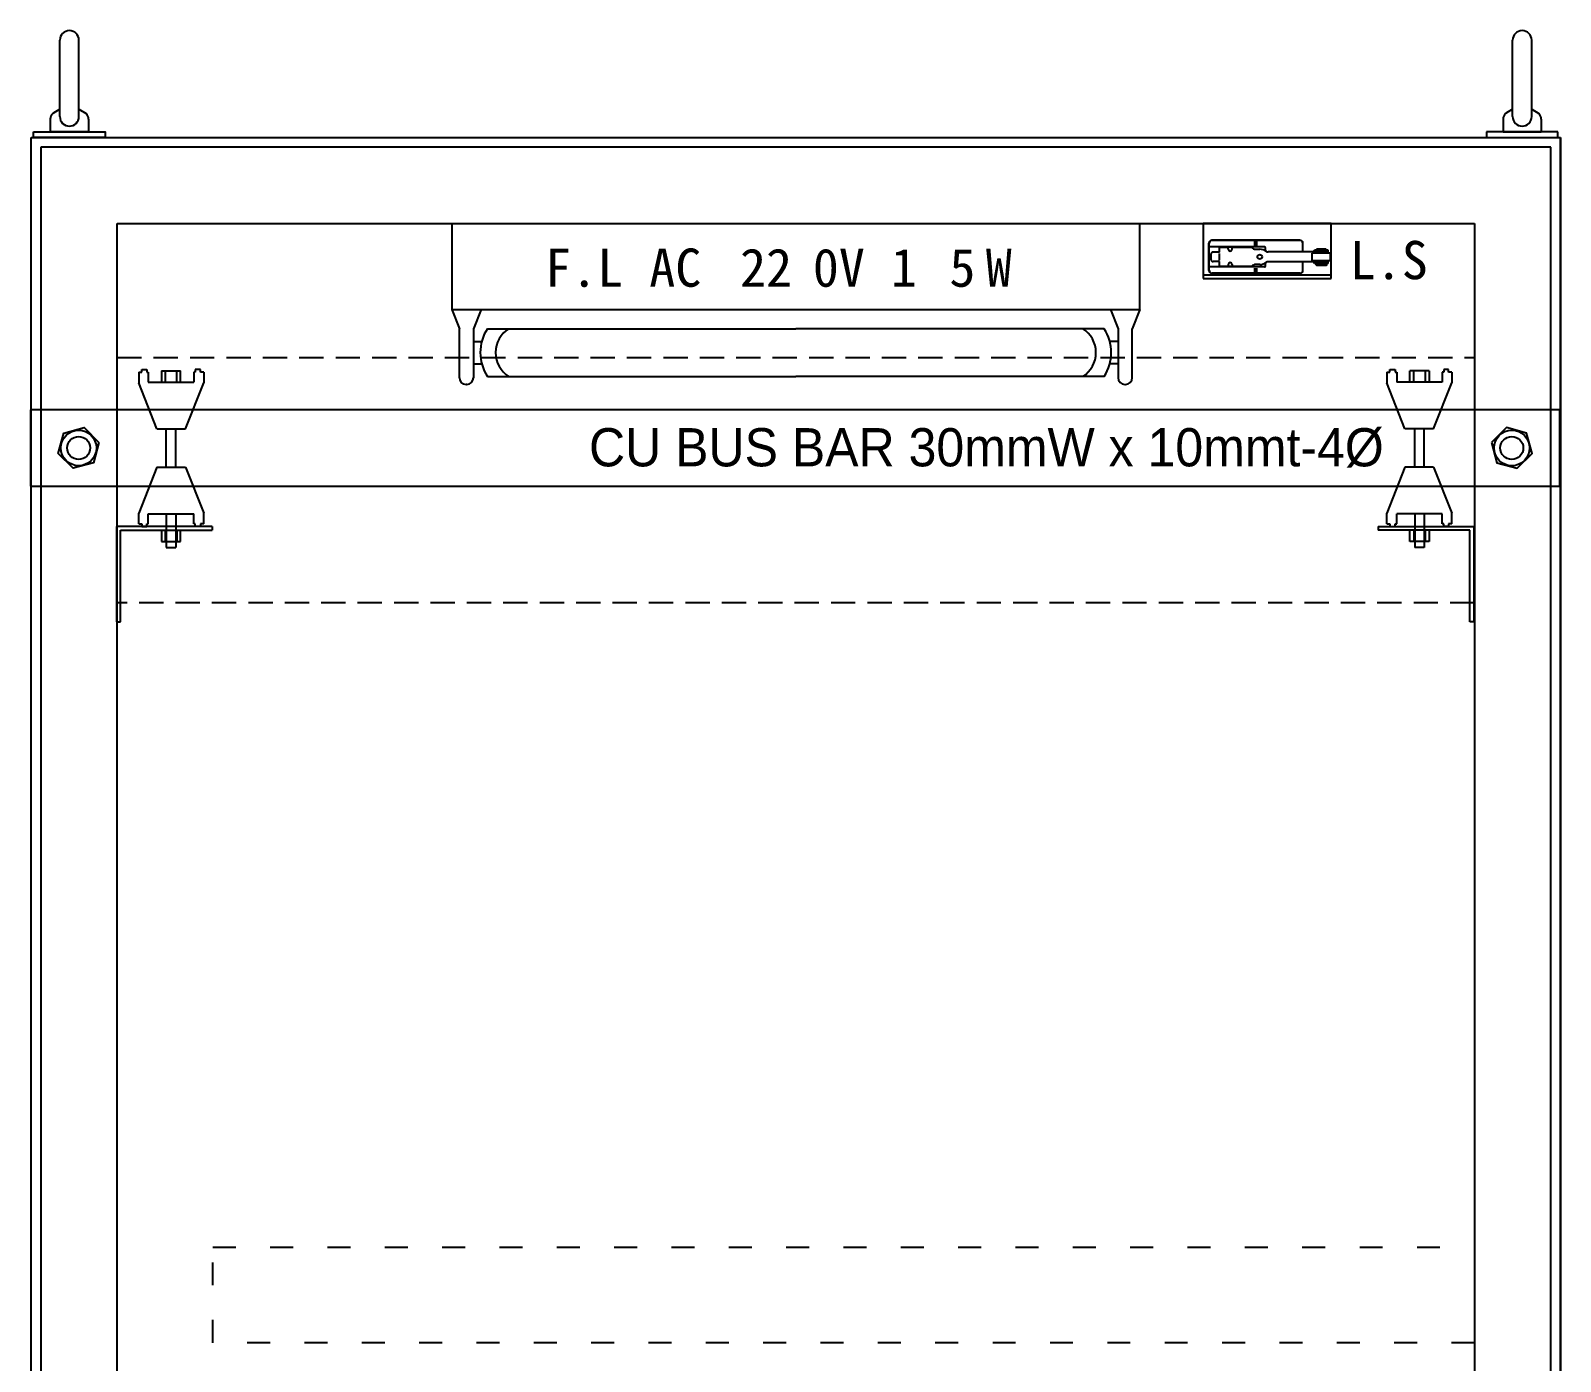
# Model space of a CAD drawing. Header units: millimetres. Extents: x 14879 to 47640, y -20740 to 344.
# Drawn here: x 43204 to 44004, y -3160 to -2464 of the extents above; entities that cross this region are included whole.
import ezdxf

# ---------------------------------------------------------------- set-up
doc = ezdxf.new("R2010")
doc.units = ezdxf.units.MM
doc.linetypes.add('ACAD_ISO03W100', pattern=[30, 12, -18])
doc.linetypes.add('DASHED', pattern=[19.05, 12.7, -6.35])
doc.styles.get("Standard").update_dxf_attribs({"font": ''})
doc.styles.get('Standard').set_extended_font_data('SimSun')

msp = doc.modelspace()

# ---------------------------------------------------------------- linework, layer by layer
for p, q in [((43219.5, -2508.55), (43219.5, -2468.55)), ((43229.5, -2508.55), (43229.5, -2468.55)), ((43979.5, -2508.55), (43979.5, -2468.55)), ((43989.5, -2508.55), (43989.5, -2468.55)), ((43219.5, -2504.57), (43215.76, -2506.99)), ((43229.5, -2504.57), (43233.24, -2506.99)), ((43979.5, -2504.57), (43975.76, -2506.99)), ((43989.5, -2504.57), (43993.24, -2506.99)), ((43214.5, -2509.9), (43214.5, -2516.47)), ((43234.5, -2509.9), (43234.5, -2516.47)), ((43974.5, -2509.9), (43974.5, -2516.47)), ((43994.5, -2509.9), (43994.5, -2516.47)), ((43204.5, -2519.49), (44004.5, -2519.49)), ((43204.5, -4519.49), (43204.5, -2519.49)), ((43204.5, -2519.49), (44004.5, -2519.49)), ((43234.5, -2516.47), (43214.5, -2516.47)), ((43234.5, -2516.47), (43214.5, -2516.47)), ((43214.5, -2516.47), (43234.5, -2516.47)), ((43214.5, -2516.47), (43234.5, -2516.47)), ((44003.21, -2516.47), (43965.78, -2516.47)), ((43965.78, -2516.47), (43965.78, -2519.49)), ((43965.78, -2519.49), (44003.21, -2519.49)), ((43974.5, -2516.47), (43994.5, -2516.47)), ((43974.5, -2516.47), (43994.5, -2516.47)), ((43994.5, -2516.47), (43974.5, -2516.47)), ((43994.5, -2516.47), (43974.5, -2516.47)), ((44003.21, -2519.49), (44003.21, -2516.47)), ((44004.5, -2519.49), (44004.5, -4474.49)), ((44004.5, -4519.49), (44004.5, -2519.49)), ((44004.5, -4519.49), (44004.5, -2519.49)), ((43999.5, -2524.49), (43209.5, -2524.49)), ((43209.5, -2524.49), (43209.5, -4514.49)), ((43999.5, -4514.49), (43999.5, -2524.49)), ((43249.5, -2564.49), (43959.5, -2564.49)), ((43249.5, -4474.49), (43249.5, -2564.49)), ((43424.5, -2564.49), (43424.5, -2609.49)), ((43424.5, -2564.49), (43784.5, -2564.49)), ((43784.5, -2609.49), (43784.5, -2564.49)), ((43884.59, -2564.49), (43817.69, -2564.49)), ((43817.69, -2564.49), (43817.69, -2593.31)), ((43884.59, -2593.31), (43884.59, -2564.49)), ((43959.5, -2564.49), (43959.5, -4474.49)), ((43817.69, -2591.31), (43884.59, -2591.31)), ((43817.69, -2593.31), (43884.59, -2593.31)), ((43424.5, -2609.49), (43784.5, -2609.49)), ((43424.5, -2609.49), (43428.51, -2619.49)), ((43439.91, -2609.49), (43435.91, -2619.49)), ((43769.08, -2609.49), (43773.09, -2619.49)), ((43784.5, -2609.49), (43780.49, -2619.49)), ((43428.51, -2645.13), (43428.51, -2619.49)), ((43435.91, -2619.49), (43435.91, -2645.13)), ((43443.2, -2619.49), (43604.5, -2619.49)), ((43765.8, -2619.49), (43604.5, -2619.49)), ((43773.09, -2619.49), (43773.09, -2645.13)), ((43780.49, -2645.13), (43780.49, -2619.49)), ((43435.91, -2626.12), (43440.23, -2626.12)), ((43773.09, -2626.12), (43768.77, -2626.12)), ((43435.91, -2637.86), (43440.23, -2637.86)), ((43773.09, -2637.86), (43768.77, -2637.86)), ((43432.41, -2648.63), (43432.01, -2648.63)), ((43443.2, -2644.49), (43604.5, -2644.49)), ((43765.8, -2644.49), (43604.5, -2644.49)), ((43776.59, -2648.63), (43776.99, -2648.63)), ((44004.5, -2661.88), (43204.2, -2661.88)), ((43204.2, -2661.88), (43204.2, -2701.88)), ((44004.2, -2701.88), (44004.2, -2661.88)), ((44004.2, -2661.88), (44004.2, -2701.88)), ((44004.2, -2661.88), (44004.2, -2701.88)), ((43204.2, -2701.88), (44004.5, -2701.88))]:
    msp.add_line(p, q)
at = {"color": 7, "linetype": 'Continuous'}
for p, q in [((43820.61, -2589.08), (43820.61, -2574.73)), ((43820.74, -2589.11), (43820.74, -2574.71)), ((43849.71, -2576.61), (43820.74, -2576.61)), ((43868.29, -2573.31), (43822.14, -2573.31)), ((43868.26, -2573.18), (43822.16, -2573.18)), ((43826.21, -2576.86), (43830.71, -2576.86)), ((43826.21, -2579.41), (43826.21, -2576.86)), ((43830.41, -2576.81), (43830.41, -2576.61)), ((43833.01, -2576.81), (43830.41, -2576.81)), ((43830.71, -2577.91), (43830.71, -2576.81)), ((43832.71, -2577.91), (43832.71, -2576.81)), ((43832.71, -2576.86), (43842.89, -2576.86)), ((43833.01, -2576.81), (43833.01, -2576.61)), ((43837.95, -2576.81), (43837.95, -2576.61)), ((43840.55, -2576.81), (43837.95, -2576.81)), ((43840.55, -2576.81), (43840.55, -2576.61)), ((43844.62, -2576.01), (43844.62, -2573.91)), ((43845.74, -2576.01), (43845.74, -2573.91)), ((43869.69, -2579.36), (43869.69, -2574.71)), ((43869.81, -2579.36), (43869.81, -2574.73)), ((43821.78, -2583.41), (43821.78, -2580.41)), ((43826.21, -2579.41), (43822.78, -2579.41)), ((43826.21, -2584.41), (43822.78, -2584.41)), ((43826.21, -2583.71), (43826.21, -2580.11)), ((43826.21, -2586.96), (43826.21, -2584.41)), ((43845.17, -2577.91), (43847.21, -2577.91)), ((43850.21, -2578.71), (43850.21, -2577.11)), ((43883.05, -2579.36), (43851.64, -2579.36)), ((43883.05, -2584.46), (43851.64, -2584.46)), ((43869.69, -2589.11), (43869.69, -2584.46)), ((43869.81, -2589.08), (43869.81, -2584.46)), ((43874.7, -2583.91), (43874.7, -2579.91)), ((43884.2, -2579.91), (43874.7, -2579.91)), ((43884.2, -2583.91), (43874.7, -2583.91)), ((43883.2, -2579.46), (43875.7, -2579.46)), ((43875.7, -2579.91), (43875.7, -2579.46)), ((43875.7, -2584.36), (43875.7, -2583.91)), ((43883.2, -2584.36), (43875.7, -2584.36)), ((43883.05, -2578.36), (43875.85, -2578.36)), ((43875.85, -2579.36), (43875.85, -2578.36)), ((43875.85, -2585.46), (43875.85, -2584.46)), ((43881.95, -2577.86), (43876.95, -2577.86)), ((43876.95, -2578.36), (43876.95, -2577.86)), ((43881.95, -2578.36), (43881.95, -2577.86)), ((43883.05, -2579.46), (43883.05, -2578.36)), ((43883.05, -2585.46), (43883.05, -2584.36)), ((43883.2, -2579.91), (43883.2, -2579.46)), ((43883.2, -2584.36), (43883.2, -2583.91)), ((43884.2, -2583.91), (43884.2, -2579.91)), ((43849.71, -2587.21), (43820.74, -2587.21)), ((43868.29, -2590.51), (43822.14, -2590.51)), ((43868.26, -2590.63), (43822.16, -2590.63)), ((43830.71, -2586.96), (43826.21, -2586.96)), ((43830.41, -2587.21), (43830.41, -2587.01)), ((43833.01, -2587.01), (43830.41, -2587.01)), ((43830.71, -2585.91), (43830.71, -2587.01)), ((43832.71, -2585.91), (43832.71, -2587.01)), ((43842.89, -2586.96), (43832.71, -2586.96)), ((43833.01, -2587.21), (43833.01, -2587.01)), ((43840.55, -2587.01), (43837.95, -2587.01)), ((43837.95, -2587.21), (43837.95, -2587.01)), ((43840.55, -2587.21), (43840.55, -2587.01)), ((43844.62, -2589.91), (43844.62, -2587.81)), ((43847.21, -2585.91), (43845.17, -2585.91)), ((43845.74, -2589.91), (43845.74, -2587.81)), ((43850.21, -2586.71), (43850.21, -2585.1)), ((43883.05, -2585.46), (43875.85, -2585.46)), ((43881.89, -2586.36), (43877.01, -2586.36))]:
    msp.add_line(p, q, dxfattribs=at)
at = {"color": 3}
for p, q in [((43262.37, -2640.88), (43264.97, -2640.88)), ((43262.37, -2642.2), (43262.37, -2640.88)), ((43264.97, -2640.88), (43264.97, -2642.2)), ((43290.28, -2640.88), (43290.28, -2642.2)), ((43293.15, -2640.88), (43290.28, -2640.88)), ((43293.15, -2642.2), (43293.15, -2640.88)), ((43915.26, -2640.88), (43918.12, -2640.88)), ((43915.26, -2642.2), (43915.26, -2640.88)), ((43918.12, -2640.88), (43918.12, -2642.2)), ((43946.03, -2640.88), (43943.43, -2640.88)), ((43943.43, -2640.88), (43943.43, -2642.2)), ((43946.03, -2642.2), (43946.03, -2640.88)), ((43260.76, -2642.2), (43260.76, -2647.8)), ((43260.76, -2642.2), (43262.37, -2642.2)), ((43270.26, -2671.88), (43260.76, -2647.8)), ((43264.97, -2642.2), (43265.73, -2642.2)), ((43265.73, -2642.2), (43265.73, -2647.46)), ((43265.73, -2647.46), (43289.53, -2647.46)), ((43272.63, -2641.46), (43272.63, -2647.46)), ((43272.63, -2641.46), (43282.63, -2641.46)), ((43274.63, -2641.46), (43274.63, -2647.46)), ((43280.63, -2647.46), (43280.63, -2641.46)), ((43282.63, -2647.46), (43282.63, -2641.46)), ((43285.26, -2671.88), (43294.76, -2647.8)), ((43290.28, -2642.2), (43289.53, -2642.2)), ((43289.53, -2642.2), (43289.53, -2647.46)), ((43294.76, -2642.2), (43293.15, -2642.2)), ((43294.76, -2642.2), (43294.76, -2647.8)), ((43294.76, -2642.2), (43294.76, -2647.8)), ((43913.64, -2642.2), (43913.64, -2647.8)), ((43913.64, -2642.2), (43913.64, -2647.8)), ((43913.64, -2642.2), (43915.26, -2642.2)), ((43923.14, -2671.88), (43913.64, -2647.8)), ((43918.12, -2642.2), (43918.88, -2642.2)), ((43918.88, -2642.2), (43918.88, -2647.46)), ((43942.68, -2647.46), (43918.88, -2647.46)), ((43925.78, -2647.46), (43925.78, -2641.46)), ((43935.78, -2641.46), (43925.78, -2641.46)), ((43927.78, -2647.46), (43927.78, -2641.46)), ((43933.78, -2641.46), (43933.78, -2647.46)), ((43935.78, -2641.46), (43935.78, -2647.46)), ((43938.14, -2671.88), (43947.64, -2647.8)), ((43943.43, -2642.2), (43942.68, -2642.2)), ((43942.68, -2642.2), (43942.68, -2647.46)), ((43947.64, -2642.2), (43946.03, -2642.2)), ((43947.64, -2642.2), (43947.64, -2647.8)), ((43270.26, -2671.88), (43285.26, -2671.88)), ((43275.13, -2691.88), (43275.13, -2671.88)), ((43280.13, -2691.88), (43280.13, -2671.88)), ((43938.14, -2671.88), (43923.14, -2671.88)), ((43928.28, -2691.88), (43928.28, -2671.88)), ((43933.28, -2691.88), (43933.28, -2671.88)), ((43270.26, -2691.88), (43260.76, -2715.95)), ((43270.26, -2691.88), (43285.26, -2691.88)), ((43285.26, -2691.88), (43294.76, -2715.95)), ((43923.14, -2691.88), (43913.64, -2715.95)), ((43938.14, -2691.88), (43923.14, -2691.88)), ((43938.14, -2691.88), (43947.64, -2715.95)), ((43260.76, -2721.55), (43260.76, -2715.95)), ((43265.73, -2721.55), (43265.73, -2716.29)), ((43265.73, -2716.29), (43289.53, -2716.29)), ((43275.13, -2716.29), (43275.13, -2733.88)), ((43280.13, -2716.29), (43280.13, -2733.88)), ((43289.53, -2721.55), (43289.53, -2716.29)), ((43294.76, -2721.55), (43294.76, -2715.95)), ((43294.76, -2721.55), (43294.76, -2715.95)), ((43913.64, -2721.55), (43913.64, -2715.95)), ((43913.64, -2721.55), (43913.64, -2715.95)), ((43918.88, -2721.55), (43918.88, -2716.29)), ((43942.68, -2716.29), (43918.88, -2716.29)), ((43928.28, -2716.29), (43928.28, -2733.88)), ((43933.28, -2716.29), (43933.28, -2733.88)), ((43942.68, -2721.55), (43942.68, -2716.29)), ((43947.64, -2721.55), (43947.64, -2715.95)), ((43299.2, -2722.88), (43249.2, -2722.88)), ((43249.2, -2722.88), (43249.2, -2772.88)), ((43251.2, -2772.88), (43251.2, -2724.88)), ((43251.2, -2724.88), (43299.2, -2724.88)), ((43260.76, -2721.55), (43262.37, -2721.55)), ((43262.37, -2721.55), (43262.37, -2722.88)), ((43262.37, -2722.88), (43264.97, -2722.88)), ((43264.97, -2722.88), (43264.97, -2721.55)), ((43264.97, -2721.55), (43265.73, -2721.55)), ((43272.63, -2724.88), (43272.63, -2730.88)), ((43274.63, -2724.88), (43274.63, -2730.88)), ((43280.63, -2724.88), (43280.63, -2730.88)), ((43282.63, -2730.88), (43282.63, -2724.88)), ((43290.28, -2721.55), (43289.53, -2721.55)), ((43290.28, -2722.88), (43290.28, -2721.55)), ((43293.15, -2722.88), (43290.28, -2722.88)), ((43293.15, -2721.55), (43293.15, -2722.88)), ((43294.76, -2721.55), (43293.15, -2721.55)), ((43299.2, -2722.88), (43299.2, -2724.88)), ((43909.2, -2722.88), (43959.2, -2722.88)), ((43909.2, -2722.88), (43909.2, -2724.88)), ((43957.2, -2724.88), (43909.2, -2724.88)), ((43913.64, -2721.55), (43915.26, -2721.55)), ((43915.26, -2721.55), (43915.26, -2722.88)), ((43915.26, -2722.88), (43918.12, -2722.88)), ((43918.12, -2721.55), (43918.88, -2721.55)), ((43918.12, -2722.88), (43918.12, -2721.55)), ((43925.78, -2730.88), (43925.78, -2724.88)), ((43927.78, -2724.88), (43927.78, -2730.88)), ((43933.78, -2724.88), (43933.78, -2730.88)), ((43935.78, -2724.88), (43935.78, -2730.88)), ((43943.43, -2721.55), (43942.68, -2721.55)), ((43943.43, -2722.88), (43943.43, -2721.55)), ((43946.03, -2722.88), (43943.43, -2722.88)), ((43947.64, -2721.55), (43946.03, -2721.55)), ((43946.03, -2721.55), (43946.03, -2722.88)), ((43957.2, -2772.88), (43957.2, -2724.88)), ((43959.2, -2722.88), (43959.2, -2772.88)), ((43272.63, -2730.88), (43282.63, -2730.88)), ((43275.13, -2733.88), (43280.13, -2733.88)), ((43935.78, -2730.88), (43925.78, -2730.88)), ((43933.28, -2733.88), (43928.28, -2733.88)), ((43249.2, -2772.88), (43251.2, -2772.88)), ((43959.2, -2772.88), (43957.2, -2772.88))]:
    msp.add_line(p, q, dxfattribs=at)
msp.add_lwpolyline([(43205.78, -2516.47), (43243.21, -2516.47), (43243.21, -2519.49), (43205.78, -2519.49)], close=True)
at = {"color": 1, "linetype": 'DASHED'}
msp.add_lwpolyline([(43249.5, -2634.49), (43959.5, -2634.49), (43959.5, -2762.85), (43249.5, -2762.85)], close=True, dxfattribs=at)
at = {"color": 4}
for points in [[(43239.96, -2679.03), (43237.12, -2689.65), (43226.49, -2692.5), (43218.71, -2684.72), (43221.56, -2674.1), (43232.18, -2671.25)], [(43968.44, -2679.03), (43971.29, -2689.65), (43981.91, -2692.5), (43989.69, -2684.72), (43986.84, -2674.1), (43976.22, -2671.25)]]:
    msp.add_lwpolyline(points, close=True, dxfattribs=at)
at = {"color": 1, "linetype": 'ACAD_ISO03W100'}
msp.add_lwpolyline([(43299.49, -3149.9), (43299.49, -3099.9), (43959.5, -3099.9), (43959.5, -3149.9)], close=True, dxfattribs=at)
at = {"color": 7, "linetype": 'Continuous'}
msp.add_circle((43847.21, -2581.91), 1.2, dxfattribs=at)
at = {"color": 4}
for centre, radius in [((43229.34, -2681.88), 9.28), ((43979.07, -2681.88), 9.28), ((43229.34, -2681.88), 6), ((43979.07, -2681.88), 6)]:
    msp.add_circle(centre, radius, dxfattribs=at)
for centre, radius, start, end in [((43224.5, -2468.55), 5, 0, 180), ((43984.5, -2468.55), 5, 0, 180), ((43218.5, -2509.9), 4, 133.28833, 180), ((43218.5, -2509.9), 4, 133.28833, 180), ((43224.5, -2508.55), 5, 180, 0), ((43230.5, -2509.9), 4, 0, 46.71167), ((43978.5, -2509.9), 4, 133.28833, 180), ((43984.5, -2508.55), 5, 180, 0), ((43990.5, -2509.9), 4, 0, 46.71167), ((43990.5, -2509.9), 4, 0, 46.71167), ((43462.23, -2631.99), 22.77, 146.69978, 213.30022), ((43462.23, -2631.99), 14.77, 122.17256, 237.82744), ((43746.77, -2631.99), 14.77, 302.17256, 57.82744), ((43746.77, -2631.99), 22.77, 326.69978, 33.30022), ((43432.01, -2645.13), 3.5, 180, 270), ((43432.41, -2645.13), 3.5, 270, 0), ((43776.59, -2645.13), 3.5, 180, 270), ((43776.99, -2645.13), 3.5, 270, 0)]:
    msp.add_arc(centre, radius, start, end)
at = {"color": 7, "linetype": 'Continuous'}
for centre, radius, start, end in [((43822.16, -2574.73), 1.55, 89.99998, 179.99996), ((43822.14, -2574.71), 1.4, 89.99998, 179.99996), ((43845.17, -2574.91), 3, 220.54153, 270.00002), ((43849.71, -2577.11), 0.5, 0, 89.99998), ((43868.26, -2574.73), 1.55, 0, 89.99998), ((43868.29, -2574.71), 1.4, 0, 89.99998), ((43822.78, -2580.41), 1, 89.99998, 179.99996), ((43822.78, -2583.41), 1, 179.99996, 270), ((43831.71, -2577.91), 1, 180.00004, 359.99998), ((43831.71, -2585.91), 1, 0, 179.99996), ((43847.21, -2583.91), 6, 53.77136, 89.99998), ((43847.21, -2579.91), 6, 270.00002, 306.22844), ((43851.64, -2577.86), 1.5, 233.77144, 270.00007), ((43851.64, -2585.96), 1.5, 89.99993, 126.2284), ((43874.44, -2577.86), 1.5, 270.00002, 340.52878), ((43874.44, -2585.96), 1.5, 19.47122, 89.99998), ((43822.16, -2589.08), 1.55, 179.99996, 270), ((43822.14, -2589.11), 1.4, 179.99996, 270), ((43845.17, -2588.91), 3, 89.99998, 139.45847), ((43849.71, -2586.71), 0.5, 270.00002, 0), ((43868.26, -2589.08), 1.55, 270.00002, 0), ((43868.29, -2589.11), 1.4, 270.00002, 0), ((43877.45, -2585.46), 1, 180.00004, 244.15928), ((43881.45, -2585.46), 1, 295.84075, 359.99998)]:
    msp.add_arc(centre, radius, start, end, dxfattribs=at)

# ---------------------------------------------------------------- texts
for s, p in [('L.S', (43894.3, -2593.59)), ('F.L AC', (43473.43, -2597.54)), ('22', (43575.34, -2597.54)), ('0V 1', (43613.43, -2597.54)), ('5', (43684.86, -2597.54)), ('W', (43703.91, -2597.54))]:
    msp.add_text(s, height=20).set_placement(p)
at = {"insert": (43704.2, -2681.88), "char_height": 20, "width": 909.4043, "attachment_point": 5}
msp.add_mtext('{\\fPMingLiU|b0|i0|c136|p18;\\C5;CU BUS BAR \\fPMingLiU|b0|i0|c134|p18;30\\fPMingLiU|b0|i0|c136|p18;mmW x \\fPMingLiU|b0|i0|c134|p18;10\\fPMingLiU|b0|i0|c136|p18;mmt-\\fPMingLiU|b0|i0|c134|p18;4\\fPMingLiU|b0|i0|c136|p18;%%C}', dxfattribs=at)

doc.saveas('drawing.dxf')
